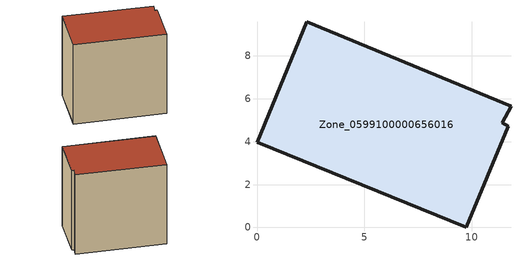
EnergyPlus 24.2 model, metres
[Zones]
Zone_0599100000656016
 floor ground (C_G): 0,3.98 2.31,9.59 11.83,5.65 11.43,4.88 11.7,4.72 9.75,0 z0
 wall outside (C_F): 2.31,9.59 0,3.98 9.75,0 11.7,4.72 11.43,4.88 11.83,5.65 2.31,9.59 z0:10.32
 roof outside (C_R): 9.75,0 11.7,4.72 11.43,4.88 11.83,5.65 2.31,9.59 0,3.98 z10.32
[BUILDING]
Pand.0599100000656016: North Axis=0; Terrain=City; Loads Convergence Tolerance Value=0.04; Temperature Convergence Tolerance Value=0.4; Solar Distribution=FullExterior; Maximum Number of Warmup Days=25; Minimum Number of Warmup Days=1
[Site:Location]
Rotterdam.The.Hague.AP_ZH_NLD Design_Conditions: Latitude=51.96; Longitude=4.45; Time Zone=1; Elevation=-4.5
[SITE:GROUNDTEMPERATURE:BUILDINGSURFACE]
18, 18, 18, 18, 18, 18, 18, 18, 18, 18, 18, 18
[MATERIAL] Thermal Absorptance=0.9; Solar Absorptance=0.7; Visible Absorptance=0.7
Name | Roughness | Thickness | Conductivity | Density | Specific Heat
G.TI.1946 | MediumSmooth | 0.15 | 1 | 540 | 1210
F.TI.1946 | Rough | 0.3 | 0.857143 | 1920 | 840
R.TI.1946 | MediumRough | 0.2 | 0.1 | 1500 | 1000
[CONSTRUCTION]
C_G: G.TI.1946
C_F: F.TI.1946
C_R: R.TI.1946
[ZONE]
Zone_0599100000656016: Type=1; Multiplier=1; Ceiling Height=Autocalculate; Volume=Autocalculate; Floor Area=autocalculate; Part of Total Floor Area=Yes
[ZONEINFILTRATION:DESIGNFLOWRATE]
Infil_Zone_0599100000656016: Zone or ZoneList or Space or SpaceList=Zone_0599100000656016; Schedule=AlwaysOn; Design Flow Rate Calculation Method=Flow/Area; Flow Rate per Floor Area=0.003; Constant Term Coefficient=1; Temperature Term Coefficient=0; Velocity Term Coefficient=0; Velocity Squared Term Coefficient=0
[HVACTEMPLATE:ZONE:IDEALLOADSAIRSYSTEM]
Zone_0599100000656016: Maximum Heating Supply Air Temperature=50; Minimum Cooling Supply Air Temperature=13; Maximum Heating Supply Air Humidity Ratio=0.0156; Minimum Cooling Supply Air Humidity Ratio=0.0077; Heating Limit=NoLimit; Cooling Limit=NoLimit; Dehumidification Control Type=ConstantSensibleHeatRatio; Cooling Sensible Heat Ratio=0.7; Dehumidification Setpoint=60; Humidification Control Type=None; Humidification Setpoint=30; Outdoor Air Method=None; Outdoor Air Flow Rate per Person=0.00944; Outdoor Air Flow Rate per Zone Floor Area=0; Outdoor Air Flow Rate per Zone=0; Demand Controlled Ventilation Type=None; Outdoor Air Economizer Type=NoEconomizer; Heat Recovery Type=None; Sensible Heat Recovery Effectiveness=0.7; Latent Heat Recovery Effectiveness=0.65
[ZONECONTROL:THERMOSTAT]
ThermostatControl_Zone_0599100000656016: Zone or ZoneList=Zone_0599100000656016; Control Type Schedule=DualSetpointControlType; Control 1=Thermostat_Zone_0599100000656016; Temperature Difference Between Cutout And Setpoint=0
[THERMOSTATSETPOINT:DUALSETPOINT]
Thermostat_Zone_0599100000656016: Heating Setpoint Temperature Schedule=HeatingSetpoint_Zone_0599100000656016; Cooling Setpoint Temperature Schedule=CoolingSetpoint_Zone_0599100000656016
[SCHEDULE:COMPACT]
HeatingSetpoint_Zone_0599100000656016: Through: 12/31, For: AllDays, Until: 24:00, 21
CoolingSetpoint_Zone_0599100000656016: Through: 12/31, For: AllDays, Until: 24:00, 24
DualSetpointControlType: Through: 12/31, For: AllDays, Until: 24:00, 4
AlwaysOn: Through: 12/31, For: AllDays, Until: 24:00, 1
